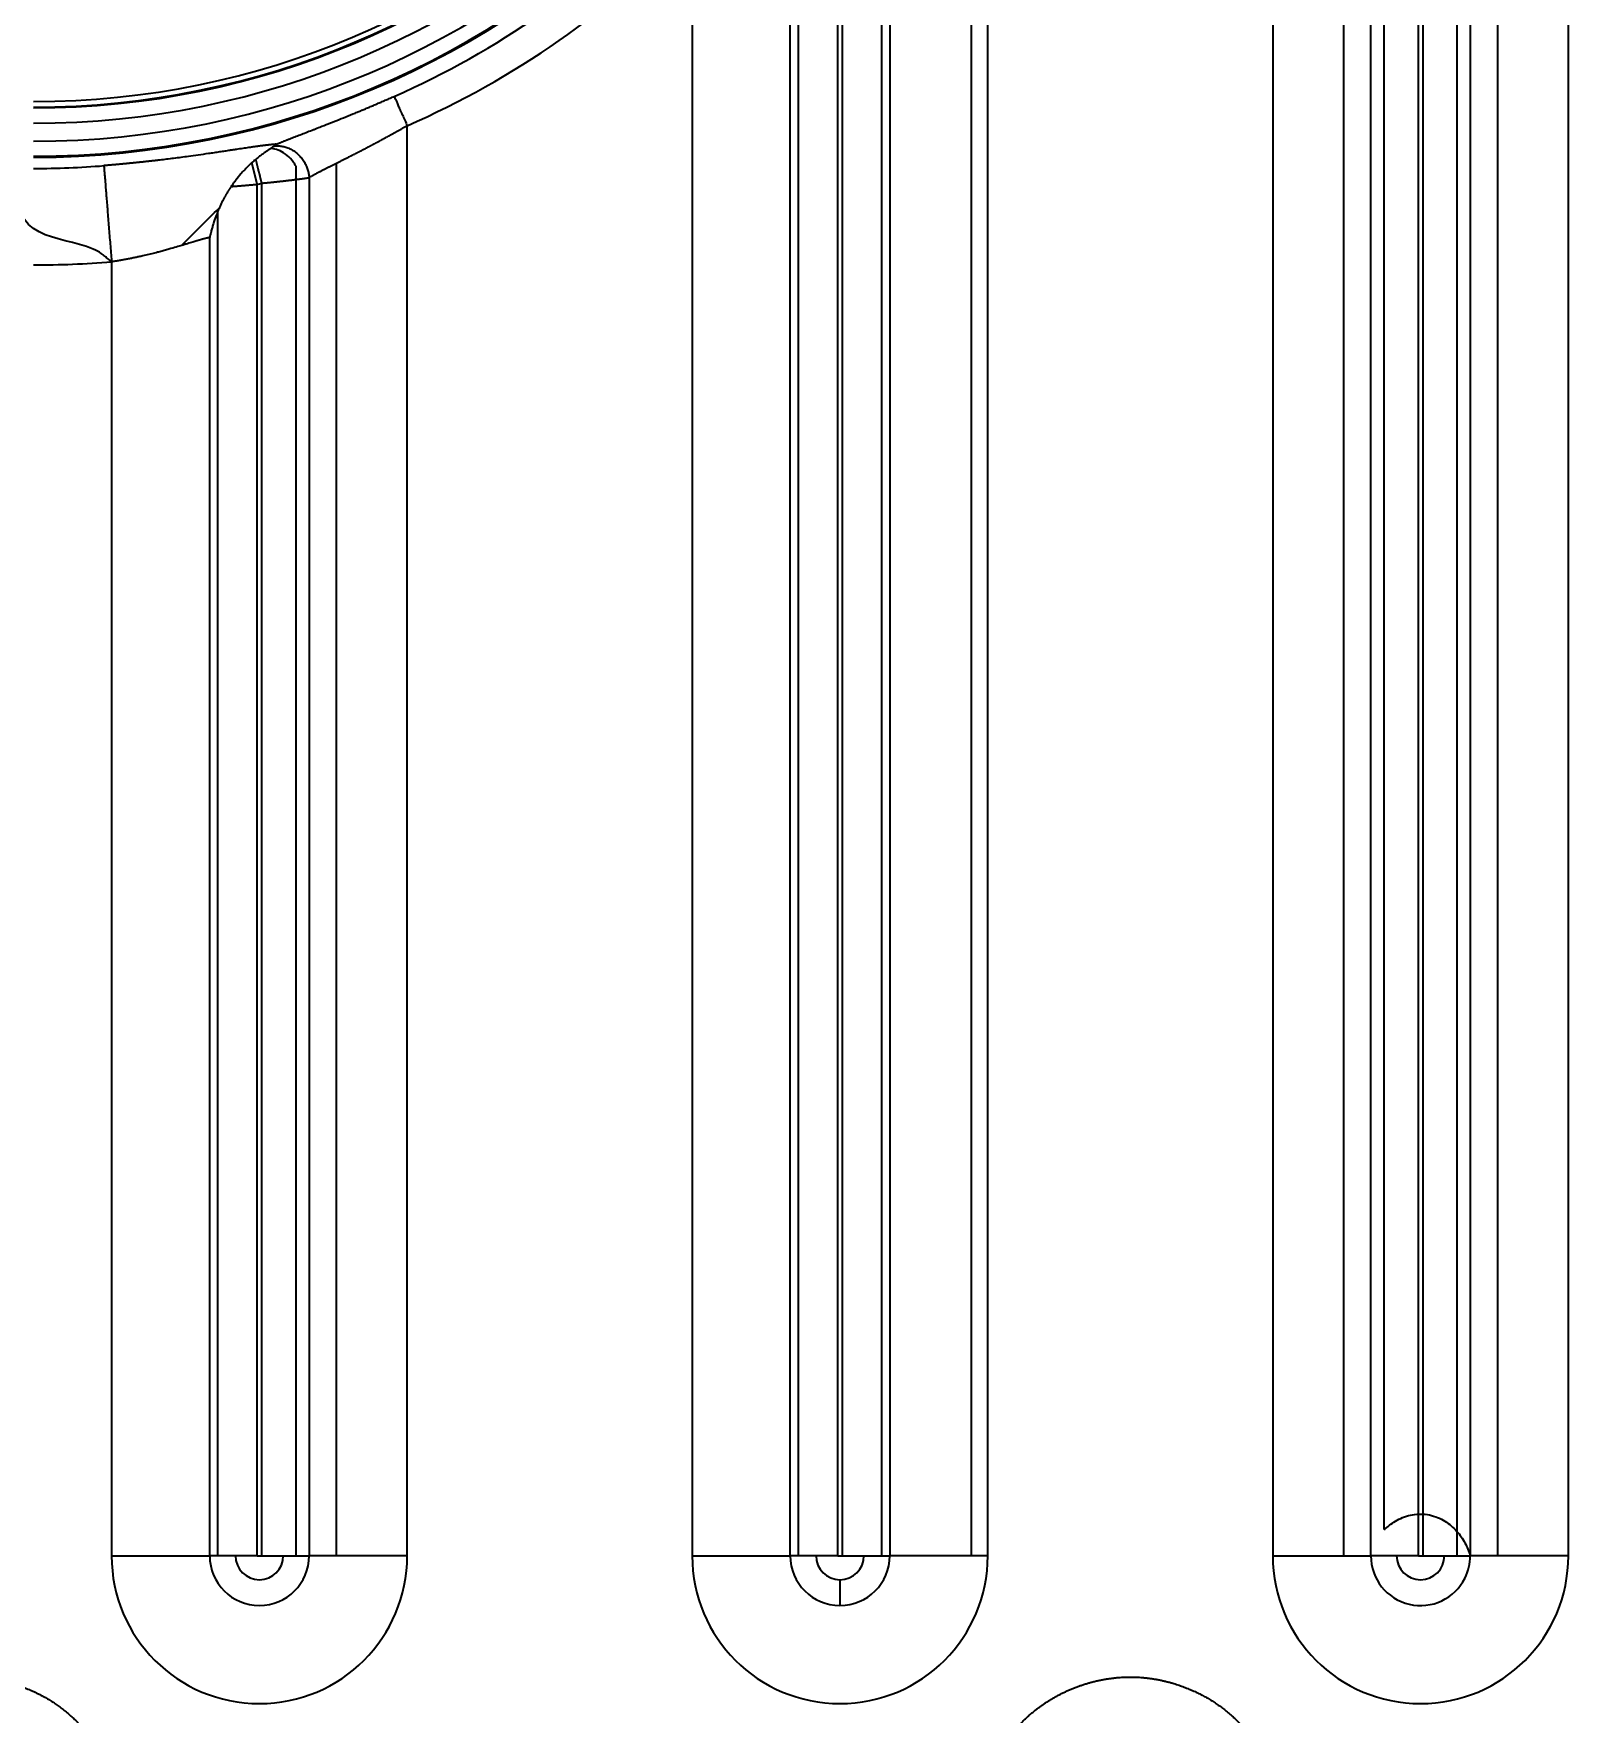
# Model space of a CAD drawing. Header units: millimetres. Extents: x -467 to 269, y 332 to 784.
# Drawn here: x -157.4 to -109.5, y 497.5 to 549.9 of the extents above; entities that cross this region are included whole.
import ezdxf

# ---------------------------------------------------------------- set-up
doc = ezdxf.new("R2010")
doc.units = ezdxf.units.MM
doc.layers.add('10', color=7, linetype='Continuous', true_color=0xffffff)

msp = doc.modelspace()

# ---------------------------------------------------------------- linework, layer by layer
at = {"layer": '10', "color": 7, "linetype": 'Continuous', "lineweight": 35}
for p, q in [((-128.154, 646.128), (-128.154, 502.413)), ((-127.636, 502.413), (-127.636, 646.128)), ((-118.758, 646.128), (-118.758, 502.413)), ((-116.555, 646.128), (-116.555, 502.413)), ((-115.701, 502.413), (-115.701, 646.128)), ((-115.287, 503.229), (-115.287, 646.128)), ((-114.219, 502.413), (-114.219, 646.128)), ((-114.085, 646.128), (-114.085, 502.413)), ((-113.017, 646.128), (-113.017, 502.413)), ((-112.603, 646.128), (-112.603, 502.413)), ((-111.749, 502.413), (-111.749, 646.128)), ((-109.546, 502.413), (-109.546, 646.128)), ((-130.693, 560.081), (-130.693, 502.413)), ((-130.939, 502.413), (-130.939, 559.879)), ((-132.309, 502.413), (-132.309, 558.761)), ((-133.545, 558.017), (-133.545, 502.413)), ((-136.848, 553.138), (-136.848, 502.413)), ((-145.726, 502.413), (-145.726, 546.986)), ((-150.399, 545.163), (-150.566, 545.837)), ((-149.197, 545.733), (-149.197, 502.413)), ((-148.783, 545.37), (-148.783, 502.413)), ((-147.929, 502.413), (-147.929, 545.814)), ((-150.399, 502.413), (-150.399, 545.163)), ((-150.265, 545.197), (-150.265, 502.413)), ((-151.635, 544.301), (-151.635, 502.413)), ((-154.938, 542.745), (-154.938, 502.413)), ((-154.938, 502.413), (-151.881, 502.413)), ((-151.077, 502.413), (-151.881, 502.413)), ((-150.399, 502.413), (-151.077, 502.413)), ((-150.399, 502.413), (-150.265, 502.413)), ((-150.265, 502.413), (-149.587, 502.413)), ((-149.587, 502.413), (-148.783, 502.413)), ((-145.726, 502.413), (-148.783, 502.413)), ((-136.848, 502.413), (-133.791, 502.413)), ((-132.987, 502.413), (-133.791, 502.413)), ((-132.309, 502.413), (-132.987, 502.413)), ((-132.309, 502.413), (-132.175, 502.413)), ((-132.175, 502.413), (-131.497, 502.413)), ((-131.497, 502.413), (-130.693, 502.413)), ((-127.636, 502.413), (-130.693, 502.413)), ((-118.758, 502.413), (-115.701, 502.413)), ((-114.897, 502.413), (-115.701, 502.413)), ((-114.219, 502.413), (-114.897, 502.413)), ((-114.219, 502.413), (-114.085, 502.413)), ((-114.085, 502.413), (-113.407, 502.413)), ((-113.407, 502.413), (-112.603, 502.413)), ((-109.546, 502.413), (-112.603, 502.413)), ((-132.242, 501.668), (-132.242, 500.864))]:
    msp.add_line(p, q, dxfattribs=at)
for centre, radius, start, end in [((-157.367, 573.265), 27.261, 270, 0), ((-157.367, 573.265), 25.522, 270, 0), ((-157.367, 573.265), 25.696, 270, 360), ((-157.367, 573.265), 25.721, 270, 0), ((-157.367, 573.265), 27.229, 270, 0), ((-157.367, 573.265), 26.198, 270, 0), ((-157.367, 573.265), 26.76, 270, 360), ((-157.367, 573.265), 27.74, 293.8923, 315.5524), ((-157.367, 573.265), 28.742, 293.8923, 315.5524), ((-157.367, 573.265), 27.609, 270, 274.5501), ((-157.367, 573.265), 28.953, 283.9259, 284.1991), ((-157.367, 573.265), 30.617, 270, 274.5501), ((-150.332, 502.413), 4.606, 180, 360), ((-150.332, 502.413), 1.549, 180, 0), ((-150.332, 502.413), 0.745, 180, 360), ((-132.242, 502.413), 4.606, 180, 360), ((-132.242, 502.413), 1.549, 180, 0), ((-132.242, 502.413), 0.745, 180, 0), ((-114.152, 502.413), 4.606, 180, 360), ((-114.152, 502.413), 1.549, 180, 333.574), ((-114.152, 502.413), 0.745, 180, 0), ((-114.152, 502.413), 1.549, 333.574, 360)]:
    msp.add_arc(centre, radius, start, end, dxfattribs=at)
for points in [[(-132.175, 558.995), (-132.175, 540.134), (-132.175, 521.274), (-132.175, 502.413)], [(-133.791, 502.413), (-133.791, 520.905), (-133.791, 539.397), (-133.791, 557.889)], [(-149.809, 546.409), (-149.809, 546.409), (-149.809, 546.409), (-149.809, 546.409)], [(-150.452, 545.935), (-150.49, 545.904), (-150.528, 545.871), (-150.566, 545.837)], [(-149.83, 546.395), (-149.829, 546.395), (-149.828, 546.395), (-149.827, 546.396)], [(-152.745, 543.26), (-152.364, 543.655), (-151.976, 544.041), (-151.584, 544.422)], [(-151.881, 502.413), (-151.881, 516.11), (-151.881, 529.807), (-151.881, 543.504)], [(-154.938, 542.772), (-154.939, 542.772), (-154.94, 542.772), (-154.94, 542.772)], [(-154.94, 542.772), (-154.94, 542.763), (-154.939, 542.754), (-154.938, 542.745)], [(-154.938, 542.772), (-154.938, 542.763), (-154.938, 542.754), (-154.938, 542.745)]]:
    msp.add_open_spline(points, degree=3, dxfattribs=at)
for points, degree, knots in [([(-148.627, 546.875), (-148.568, 546.898), (-148.425, 546.954), (-148.189, 547.046), (-147.919, 547.153), (-147.639, 547.265), (-147.427, 547.352), (-147.29, 547.408), (-147.231, 547.433), (-147.171, 547.457), (-147.111, 547.482), (-147.051, 547.507), (-146.991, 547.532), (-146.931, 547.558), (-146.87, 547.583), (-146.81, 547.609), (-146.749, 547.635), (-146.688, 547.661), (-146.627, 547.687), (-146.566, 547.713), (-146.504, 547.74), (-146.442, 547.767), (-146.381, 547.793), (-146.319, 547.821), (-146.257, 547.848), (-146.194, 547.875), (-146.153, 547.894), (-146.132, 547.903)], 3, [0, 0, 0, 0, 0.081162, 0.193829, 0.306455, 0.419635, 0.533957, 0.557116, 0.580261, 0.603397, 0.626528, 0.649659, 0.672795, 0.695942, 0.719103, 0.742285, 0.765492, 0.788728, 0.811999, 0.83531, 0.858666, 0.88207, 0.905529, 0.929047, 0.952628, 0.976278, 1, 1, 1, 1]), ([(-146.132, 547.903), (-146.13, 547.899), (-146.126, 547.889), (-146.113, 547.86), (-146.104, 547.84), (-146.082, 547.791), (-146.069, 547.761), (-146.039, 547.693), (-146.022, 547.655), (-145.985, 547.571), (-145.965, 547.525), (-145.922, 547.428), (-145.899, 547.376), (-145.851, 547.269), (-145.827, 547.214), (-145.777, 547.101), (-145.751, 547.044), (-145.726, 546.986)], 3, [0, 0, 0, 0, 0.125, 0.125, 0.25, 0.25, 0.375, 0.375, 0.5, 0.5, 0.625, 0.625, 0.75, 0.75, 0.875, 0.875, 1, 1, 1, 1]), ([(-145.726, 546.986), (-145.735, 546.981), (-145.754, 546.97), (-145.782, 546.954), (-145.809, 546.938), (-145.837, 546.922), (-145.865, 546.907), (-145.892, 546.891), (-145.92, 546.875), (-145.947, 546.86), (-145.974, 546.844), (-146.002, 546.829), (-146.029, 546.814), (-146.056, 546.799), (-146.083, 546.784), (-146.11, 546.769), (-146.136, 546.754), (-146.163, 546.739), (-146.19, 546.724), (-146.216, 546.71), (-146.242, 546.695), (-146.269, 546.681), (-146.295, 546.666), (-146.321, 546.652), (-146.347, 546.638), (-146.373, 546.624), (-146.399, 546.609), (-146.424, 546.596), (-146.45, 546.582), (-146.475, 546.568), (-146.5, 546.554), (-146.526, 546.541), (-146.551, 546.527), (-146.576, 546.514), (-146.601, 546.5), (-146.625, 546.487), (-146.65, 546.474), (-146.674, 546.461), (-146.699, 546.448), (-146.723, 546.435), (-146.747, 546.422), (-146.771, 546.409), (-146.795, 546.396), (-146.819, 546.384), (-146.842, 546.371), (-146.866, 546.359), (-146.889, 546.346), (-146.913, 546.334), (-146.936, 546.322), (-146.959, 546.31), (-146.982, 546.298), (-147.004, 546.286), (-147.027, 546.274), (-147.049, 546.262), (-147.072, 546.251), (-147.094, 546.239), (-147.116, 546.228), (-147.138, 546.216), (-147.16, 546.205), (-147.181, 546.194), (-147.203, 546.183), (-147.224, 546.172), (-147.245, 546.161), (-147.267, 546.15), (-147.287, 546.139), (-147.308, 546.128), (-147.329, 546.117), (-147.35, 546.107), (-147.37, 546.096), (-147.39, 546.086), (-147.41, 546.076), (-147.43, 546.066), (-147.45, 546.055), (-147.47, 546.045), (-147.489, 546.035), (-147.509, 546.026), (-147.537, 546.011), (-147.575, 545.992), (-147.622, 545.968), (-147.668, 545.945), (-147.713, 545.922), (-147.758, 545.9), (-147.802, 545.877), (-147.846, 545.855), (-147.889, 545.834), (-147.932, 545.812), (-147.974, 545.791), (-148.015, 545.771), (-148.056, 545.75), (-148.095, 545.73), (-148.135, 545.711), (-148.173, 545.691), (-148.211, 545.672), (-148.248, 545.653), (-148.285, 545.635), (-148.32, 545.617), (-148.355, 545.599), (-148.39, 545.582), (-148.423, 545.564), (-148.456, 545.547), (-148.488, 545.531), (-148.519, 545.515), (-148.549, 545.499), (-148.578, 545.483), (-148.607, 545.468), (-148.635, 545.453), (-148.661, 545.438), (-148.688, 545.424), (-148.713, 545.41), (-148.737, 545.397), (-148.761, 545.383), (-148.775, 545.375), (-148.783, 545.37)], 3, [0, 0, 0, 0, 0.007618, 0.015213, 0.022783, 0.03033, 0.037852, 0.045351, 0.052826, 0.060277, 0.067705, 0.075108, 0.082488, 0.089844, 0.097176, 0.104484, 0.111769, 0.119029, 0.126267, 0.13348, 0.14067, 0.147836, 0.154978, 0.162097, 0.169192, 0.176264, 0.183311, 0.190336, 0.197336, 0.204313, 0.211267, 0.218197, 0.225104, 0.231987, 0.238846, 0.245682, 0.252495, 0.259284, 0.26605, 0.272792, 0.279511, 0.286207, 0.292879, 0.299528, 0.306153, 0.312756, 0.319335, 0.32589, 0.332423, 0.338932, 0.345418, 0.351881, 0.358321, 0.364737, 0.371131, 0.377501, 0.383848, 0.390172, 0.396473, 0.402751, 0.409006, 0.415239, 0.421448, 0.427634, 0.433797, 0.439937, 0.446055, 0.452149, 0.458221, 0.46427, 0.470296, 0.4763, 0.48228, 0.488238, 0.494173, 0.500086, 0.505976, 0.520453, 0.534905, 0.549332, 0.563735, 0.578113, 0.592467, 0.606798, 0.621105, 0.63539, 0.649652, 0.663892, 0.678111, 0.692308, 0.706484, 0.720639, 0.734774, 0.748889, 0.762985, 0.777061, 0.791119, 0.805159, 0.81918, 0.833184, 0.847171, 0.861141, 0.875094, 0.889032, 0.902953, 0.91686, 0.930751, 0.944628, 0.958491, 0.972341, 0.986177, 1, 1, 1, 1]), ([(-149.809, 546.409), (-149.817, 546.409), (-149.835, 546.408), (-149.862, 546.406), (-149.89, 546.403), (-149.92, 546.401), (-149.951, 546.398), (-149.984, 546.395), (-150.018, 546.391), (-150.054, 546.387), (-150.091, 546.383), (-150.129, 546.379), (-150.17, 546.374), (-150.212, 546.369), (-150.255, 546.363), (-150.301, 546.357), (-150.348, 546.351), (-150.396, 546.344), (-150.447, 546.337), (-150.499, 546.33), (-150.554, 546.322), (-150.61, 546.314), (-150.678, 546.304), (-150.759, 546.292), (-150.853, 546.278), (-150.949, 546.264), (-151.049, 546.249), (-151.15, 546.233), (-151.271, 546.215), (-151.412, 546.194), (-151.576, 546.169), (-151.745, 546.144), (-151.965, 546.112), (-152.228, 546.074), (-152.517, 546.034), (-152.773, 546), (-153.002, 545.97), (-153.22, 545.942), (-153.376, 545.924), (-153.472, 545.912), (-153.511, 545.908), (-153.551, 545.903), (-153.59, 545.898), (-153.63, 545.894), (-153.669, 545.889), (-153.709, 545.885), (-153.748, 545.881), (-153.787, 545.876), (-153.826, 545.872), (-153.866, 545.868), (-153.905, 545.863), (-153.944, 545.859), (-153.983, 545.855), (-154.021, 545.851), (-154.06, 545.847), (-154.099, 545.843), (-154.138, 545.839), (-154.176, 545.835), (-154.215, 545.831), (-154.253, 545.827), (-154.291, 545.823), (-154.329, 545.819), (-154.367, 545.816), (-154.405, 545.812), (-154.443, 545.808), (-154.481, 545.804), (-154.519, 545.801), (-154.556, 545.797), (-154.594, 545.794), (-154.631, 545.79), (-154.668, 545.787), (-154.706, 545.784), (-154.743, 545.78), (-154.779, 545.777), (-154.816, 545.774), (-154.853, 545.77), (-154.889, 545.767), (-154.926, 545.764), (-154.962, 545.761), (-154.998, 545.758), (-155.034, 545.755), (-155.07, 545.752), (-155.106, 545.749), (-155.141, 545.746), (-155.165, 545.744), (-155.177, 545.743)], 3, [0, 0, 0, 0, 0.011104, 0.022359, 0.033766, 0.045323, 0.05703, 0.068886, 0.08089, 0.093041, 0.105338, 0.117781, 0.130369, 0.143102, 0.15598, 0.169004, 0.182172, 0.195485, 0.208942, 0.222542, 0.236286, 0.250171, 0.264197, 0.285653, 0.30704, 0.328355, 0.349599, 0.370774, 0.391884, 0.422889, 0.453826, 0.484694, 0.515491, 0.570434, 0.618661, 0.656215, 0.691374, 0.724152, 0.754562, 0.760367, 0.76615, 0.771911, 0.77765, 0.783368, 0.789065, 0.79474, 0.800394, 0.806027, 0.811639, 0.81723, 0.822799, 0.828348, 0.833876, 0.839383, 0.844869, 0.850335, 0.85578, 0.861204, 0.866608, 0.871991, 0.877354, 0.882696, 0.888018, 0.89332, 0.898601, 0.903862, 0.909103, 0.914323, 0.919524, 0.924704, 0.929864, 0.935004, 0.940124, 0.945224, 0.950304, 0.955363, 0.960403, 0.965423, 0.970423, 0.975402, 0.980362, 0.985301, 0.990221, 0.995121, 1, 1, 1, 1]), ([(-149.827, 546.396), (-149.826, 546.397), (-149.823, 546.399), (-149.818, 546.403), (-149.814, 546.406), (-149.811, 546.408), (-149.809, 546.409)], 3, [0, 0, 0, 0, 0.2704, 0.527217, 0.770424, 1, 1, 1, 1]), ([(-149.809, 546.409), (-149.804, 546.412), (-149.794, 546.416), (-149.778, 546.422), (-149.762, 546.429), (-149.747, 546.435), (-149.731, 546.442), (-149.714, 546.449), (-149.698, 546.456), (-149.681, 546.462), (-149.664, 546.469), (-149.647, 546.476), (-149.63, 546.483), (-149.612, 546.49), (-149.595, 546.498), (-149.577, 546.505), (-149.559, 546.512), (-149.54, 546.519), (-149.522, 546.527), (-149.503, 546.534), (-149.484, 546.542), (-149.465, 546.549), (-149.446, 546.557), (-149.426, 546.565), (-149.406, 546.572), (-149.386, 546.58), (-149.366, 546.588), (-149.301, 546.614), (-149.186, 546.659), (-149.015, 546.725), (-148.835, 546.795), (-148.703, 546.846), (-148.633, 546.873), (-148.627, 546.875)], 3, [0, 0, 0, 0, 0.017512, 0.035013, 0.052502, 0.069981, 0.087452, 0.104915, 0.122371, 0.139821, 0.157266, 0.174708, 0.192148, 0.209586, 0.227023, 0.244461, 0.261901, 0.279343, 0.29679, 0.314241, 0.331698, 0.349162, 0.366634, 0.384115, 0.401606, 0.419108, 0.436623, 0.45415, 0.588245, 0.721574, 0.854583, 0.987723, 1, 1, 1, 1]), ([(-149.874, 546.355), (-149.88, 546.348), (-149.89, 546.339), (-149.915, 546.321), (-149.93, 546.31), (-149.956, 546.292), (-149.966, 546.286), (-149.986, 546.273), (-149.996, 546.265), (-150.03, 546.243), (-150.054, 546.227), (-150.105, 546.193), (-150.133, 546.174), (-150.176, 546.144), (-150.191, 546.134), (-150.222, 546.112), (-150.237, 546.101), (-150.284, 546.066), (-150.349, 546.018), (-150.417, 545.964), (-150.452, 545.935)], 3, [0, 0, 0, 0, 0.125, 0.125, 0.25, 0.25, 0.3125, 0.3125, 0.375, 0.375, 0.5, 0.5, 0.625, 0.625, 0.6875, 0.6875, 0.75, 0.75, 0.875, 1, 1, 1, 1]), ([(-149.197, 545.733), (-149.219, 545.771), (-149.242, 545.808), (-149.327, 545.928), (-149.396, 546.002), (-149.54, 546.122), (-149.614, 546.168), (-149.762, 546.237), (-149.835, 546.261), (-149.929, 546.276), (-149.951, 546.279), (-149.974, 546.281)], 3, [0, 0, 0, 0, 0.10767, 0.10767, 0.375835, 0.375835, 0.644, 0.644, 0.912165, 0.912165, 1, 1, 1, 1]), ([(-149.874, 546.354), (-149.867, 546.361), (-149.86, 546.368), (-149.849, 546.378), (-149.845, 546.382), (-149.838, 546.388), (-149.834, 546.392), (-149.83, 546.395)], 3, [0, 0, 0, 0, 0.5, 0.5, 0.75, 0.75, 1, 1, 1, 1]), ([(-154.94, 542.772), (-154.943, 542.772), (-154.945, 542.772), (-154.959, 542.774), (-154.969, 542.781), (-154.999, 542.801), (-155.018, 542.815), (-155.074, 542.859), (-155.111, 542.889), (-155.185, 542.948), (-155.221, 542.979), (-155.337, 543.059), (-155.421, 543.101), (-156.624, 543.622), (-158.105, 543.315), (-157.882, 545.461)], 3, [0, 0, 0, 0, 0.001694, 0.001694, 0.009872, 0.009872, 0.026229, 0.026229, 0.058942, 0.058942, 0.091656, 0.091656, 0.157083, 0.157083, 1, 1, 1, 1]), ([(-155.177, 545.743), (-155.176, 545.737), (-155.176, 545.728), (-155.173, 545.701), (-155.172, 545.683), (-155.169, 545.639), (-155.166, 545.613), (-155.162, 545.553), (-155.159, 545.518), (-155.153, 545.439), (-155.149, 545.396), (-155.141, 545.3), (-155.137, 545.247), (-155.128, 545.135), (-155.124, 545.074), (-155.113, 544.945), (-155.108, 544.877), (-155.097, 544.735), (-155.091, 544.66), (-155.078, 544.505), (-155.072, 544.425), (-155.059, 544.261), (-155.052, 544.176), (-155.038, 544.004), (-155.031, 543.917), (-155.017, 543.741), (-155.01, 543.652), (-154.996, 543.474), (-154.989, 543.384), (-154.975, 543.207), (-154.968, 543.118), (-154.954, 542.943), (-154.947, 542.857), (-154.94, 542.772)], 3, [0, 0, 0, 0, 0.0625, 0.0625, 0.125, 0.125, 0.1875, 0.1875, 0.25, 0.25, 0.3125, 0.3125, 0.375, 0.375, 0.4375, 0.4375, 0.5, 0.5, 0.5625, 0.5625, 0.625, 0.625, 0.6875, 0.6875, 0.75, 0.75, 0.8125, 0.8125, 0.875, 0.875, 0.9375, 0.9375, 1, 1, 1, 1]), ([(-150.566, 545.837), (-150.623, 545.785), (-150.68, 545.73), (-150.766, 545.643), (-150.794, 545.614), (-150.837, 545.568), (-150.851, 545.552), (-150.879, 545.521), (-150.893, 545.505), (-150.961, 545.426), (-151.014, 545.361), (-151.077, 545.279), (-151.09, 545.262), (-151.115, 545.229), (-151.127, 545.212), (-151.163, 545.162), (-151.187, 545.129), (-151.21, 545.096)], 3, [0, 0, 0, 0, 0.25, 0.25, 0.375, 0.375, 0.4375, 0.4375, 0.5, 0.5, 0.75, 0.75, 0.8125, 0.8125, 0.875, 0.875, 1, 1, 1, 1]), ([(-150.265, 545.197), (-150.258, 545.198), (-150.244, 545.199), (-150.223, 545.201), (-150.2, 545.203), (-150.176, 545.205), (-150.151, 545.208), (-150.125, 545.21), (-150.097, 545.213), (-150.068, 545.216), (-150.038, 545.219), (-150.007, 545.222), (-149.975, 545.225), (-149.942, 545.228), (-149.908, 545.232), (-149.872, 545.235), (-149.836, 545.239), (-149.799, 545.243), (-149.761, 545.247), (-149.722, 545.251), (-149.682, 545.256), (-149.642, 545.26), (-149.601, 545.265), (-149.559, 545.269), (-149.517, 545.274), (-149.474, 545.279), (-149.431, 545.284), (-149.385, 545.29), (-149.336, 545.295), (-149.286, 545.301), (-149.239, 545.307), (-149.194, 545.313), (-149.152, 545.318), (-149.112, 545.323), (-149.075, 545.328), (-149.04, 545.333), (-149.007, 545.337), (-148.976, 545.342), (-148.947, 545.346), (-148.921, 545.349), (-148.896, 545.353), (-148.873, 545.356), (-148.852, 545.359), (-148.832, 545.362), (-148.814, 545.365), (-148.798, 545.368), (-148.788, 545.369), (-148.783, 545.37)], 3, [0, 0, 0, 0, 0.01077, 0.022194, 0.034274, 0.047007, 0.060394, 0.074435, 0.08913, 0.104477, 0.120476, 0.137127, 0.15443, 0.172383, 0.190987, 0.21024, 0.230144, 0.250698, 0.271901, 0.293755, 0.316259, 0.339413, 0.363218, 0.387674, 0.412781, 0.438541, 0.464954, 0.492022, 0.525625, 0.558461, 0.590531, 0.621837, 0.652379, 0.682159, 0.711177, 0.739434, 0.766931, 0.793666, 0.81964, 0.844853, 0.869305, 0.892994, 0.915922, 0.938087, 0.959489, 0.980127, 1, 1, 1, 1]), ([(-151.21, 545.096), (-151.215, 545.088), (-151.226, 545.072), (-151.242, 545.048), (-151.258, 545.024), (-151.274, 545), (-151.29, 544.975), (-151.306, 544.951), (-151.321, 544.926), (-151.336, 544.901), (-151.352, 544.876), (-151.367, 544.85), (-151.382, 544.824), (-151.396, 544.798), (-151.411, 544.772), (-151.437, 544.724), (-151.475, 544.654), (-151.522, 544.559), (-151.568, 544.459), (-151.627, 544.325), (-151.694, 544.153), (-151.748, 543.996), (-151.781, 543.887), (-151.798, 543.83), (-151.815, 543.77), (-151.832, 543.708), (-151.849, 543.642), (-151.865, 543.574), (-151.876, 543.528), (-151.881, 543.504)], 3, [0, 0, 0, 0, 0.015889, 0.031864, 0.047926, 0.064075, 0.080312, 0.096636, 0.113049, 0.12955, 0.146139, 0.162818, 0.179586, 0.196443, 0.213391, 0.230428, 0.288799, 0.349411, 0.412273, 0.477393, 0.600644, 0.733349, 0.766478, 0.801261, 0.837699, 0.875791, 0.915539, 0.956942, 1, 1, 1, 1]), ([(-151.21, 545.094), (-151.204, 545.095), (-151.192, 545.096), (-151.174, 545.097), (-151.156, 545.098), (-151.137, 545.1), (-151.119, 545.101), (-151.1, 545.103), (-151.081, 545.104), (-151.062, 545.106), (-151.043, 545.107), (-151.024, 545.109), (-151.005, 545.11), (-150.985, 545.112), (-150.966, 545.113), (-150.946, 545.115), (-150.926, 545.117), (-150.906, 545.118), (-150.886, 545.12), (-150.866, 545.122), (-150.845, 545.123), (-150.825, 545.125), (-150.804, 545.127), (-150.784, 545.129), (-150.763, 545.131), (-150.742, 545.132), (-150.721, 545.134), (-150.7, 545.136), (-150.679, 545.138), (-150.658, 545.14), (-150.637, 545.142), (-150.615, 545.144), (-150.594, 545.145), (-150.573, 545.147), (-150.551, 545.149), (-150.529, 545.151), (-150.508, 545.153), (-150.486, 545.155), (-150.464, 545.157), (-150.443, 545.159), (-150.421, 545.161), (-150.406, 545.163), (-150.399, 545.163)], 3, [0, 0, 0, 0, 0.024276, 0.048588, 0.072939, 0.097326, 0.121751, 0.146212, 0.170711, 0.195246, 0.219818, 0.244428, 0.269075, 0.293759, 0.31848, 0.343238, 0.368033, 0.392865, 0.417734, 0.442639, 0.467582, 0.492561, 0.517578, 0.542632, 0.567723, 0.592852, 0.618017, 0.64322, 0.668459, 0.693736, 0.71905, 0.744402, 0.769791, 0.795218, 0.820683, 0.846186, 0.871726, 0.897305, 0.922921, 0.948576, 0.974269, 1, 1, 1, 1]), ([(-151.881, 543.504), (-151.885, 543.503), (-151.892, 543.502), (-151.904, 543.499), (-151.915, 543.497), (-151.927, 543.494), (-151.94, 543.491), (-151.952, 543.488), (-151.965, 543.485), (-151.978, 543.482), (-151.992, 543.479), (-152.006, 543.475), (-152.02, 543.472), (-152.034, 543.468), (-152.049, 543.464), (-152.064, 543.46), (-152.08, 543.456), (-152.096, 543.452), (-152.112, 543.447), (-152.128, 543.443), (-152.145, 543.438), (-152.162, 543.433), (-152.18, 543.428), (-152.198, 543.423), (-152.216, 543.418), (-152.235, 543.412), (-152.254, 543.407), (-152.273, 543.401), (-152.293, 543.395), (-152.313, 543.389), (-152.333, 543.383), (-152.354, 543.377), (-152.392, 543.366), (-152.449, 543.348), (-152.528, 543.324), (-152.614, 543.298), (-152.728, 543.264), (-152.884, 543.217), (-153.058, 543.166), (-153.224, 543.119), (-153.365, 543.081), (-153.49, 543.047), (-153.598, 543.019), (-153.688, 542.997), (-153.779, 542.974), (-153.872, 542.952), (-153.954, 542.933), (-154.025, 542.917), (-154.085, 542.904), (-154.145, 542.891), (-154.204, 542.878), (-154.263, 542.866), (-154.322, 542.854), (-154.38, 542.843), (-154.438, 542.831), (-154.495, 542.821), (-154.552, 542.81), (-154.609, 542.8), (-154.665, 542.79), (-154.721, 542.78), (-154.776, 542.771), (-154.83, 542.762), (-154.884, 542.754), (-154.92, 542.748), (-154.938, 542.745)], 3, [0, 0, 0, 0, 0.007164, 0.014375, 0.021633, 0.028938, 0.036291, 0.043692, 0.05114, 0.058636, 0.06618, 0.073772, 0.081412, 0.089101, 0.096837, 0.104623, 0.112457, 0.120339, 0.128271, 0.136251, 0.14428, 0.152359, 0.160486, 0.168663, 0.176889, 0.185165, 0.19349, 0.201864, 0.210289, 0.218763, 0.227287, 0.235861, 0.244485, 0.27335, 0.303666, 0.335433, 0.368654, 0.424918, 0.493945, 0.535992, 0.57804, 0.620089, 0.645254, 0.670495, 0.695814, 0.721211, 0.746686, 0.762832, 0.778822, 0.794655, 0.810333, 0.825854, 0.841219, 0.856428, 0.871481, 0.88638, 0.901123, 0.915711, 0.930145, 0.944424, 0.958549, 0.972519, 0.986336, 1, 1, 1, 1]), ([(-115.287, 503.229), (-115.274, 503.241), (-115.261, 503.252), (-115.142, 503.355), (-115.02, 503.448), (-114.809, 503.564), (-114.734, 503.599), (-114.576, 503.656), (-114.491, 503.68), (-114.318, 503.71), (-114.227, 503.718), (-114.048, 503.715), (-113.959, 503.705), (-113.785, 503.669), (-113.7, 503.643), (-113.54, 503.578), (-113.465, 503.539), (-113.251, 503.407), (-113.131, 503.301), (-112.924, 503.069), (-112.841, 502.945), (-112.736, 502.752), (-112.705, 502.686), (-112.649, 502.551), (-112.624, 502.482), (-112.603, 502.413)], 3, [0, 0, 0, 0, 0.017582, 0.017582, 0.157928, 0.157928, 0.2281, 0.2281, 0.298273, 0.298273, 0.368446, 0.368446, 0.438618, 0.438618, 0.508791, 0.508791, 0.578964, 0.578964, 0.719309, 0.719309, 0.859655, 0.859655, 0.929827, 0.929827, 1, 1, 1, 1]), ([(-163.244, 496.647), (-163.183, 496.731), (-162.84, 497.165), (-162.513, 497.452), (-161.865, 498.021), (-161.035, 498.331), (-160.622, 498.485), (-159.767, 498.639), (-158.904, 498.631), (-158.478, 498.547), (-158.055, 498.463), (-156.83, 497.983), (-155.877, 497.124), (-155.557, 496.712), (-155.51, 496.648)], 2, [0, 0, 0, 0.022091, 0.118162, 0.118162, 0.310304, 0.310304, 0.406374, 0.502445, 0.598516, 0.598516, 0.694587, 0.886728, 0.982799, 1, 1, 1]), ([(-127.063, 496.648), (-127.003, 496.731), (-126.66, 497.165), (-126.333, 497.452), (-125.685, 498.021), (-124.855, 498.331), (-124.442, 498.485), (-123.587, 498.639), (-122.724, 498.631), (-122.298, 498.547), (-121.875, 498.463), (-120.65, 497.983), (-119.697, 497.124), (-119.377, 496.712), (-119.33, 496.648)], 2, [0, 0, 0, 0.021995, 0.118076, 0.118076, 0.310236, 0.310236, 0.406316, 0.502396, 0.598477, 0.598477, 0.694557, 0.886717, 0.982797, 1, 1, 1])]:
    msp.add_open_spline(points, degree=degree, knots=knots, dxfattribs=at)
for points, weights in [([(-150.452, 545.937), (-150.404, 545.746), (-150.337, 545.482), (-150.265, 545.197)], [1.01659841394, 0.978656008024, 1.00576316822, 1.09791989453]), ([(-149.873, 546.355), (-149.285, 546.422), (-148.825, 545.993), (-148.783, 545.37)], [1.17008319239, 0.92480710475, 0.944814545375, 1.23010551427])]:
    msp.add_rational_spline(points, weights, degree=3, dxfattribs=at)

doc.saveas('drawing.dxf')
